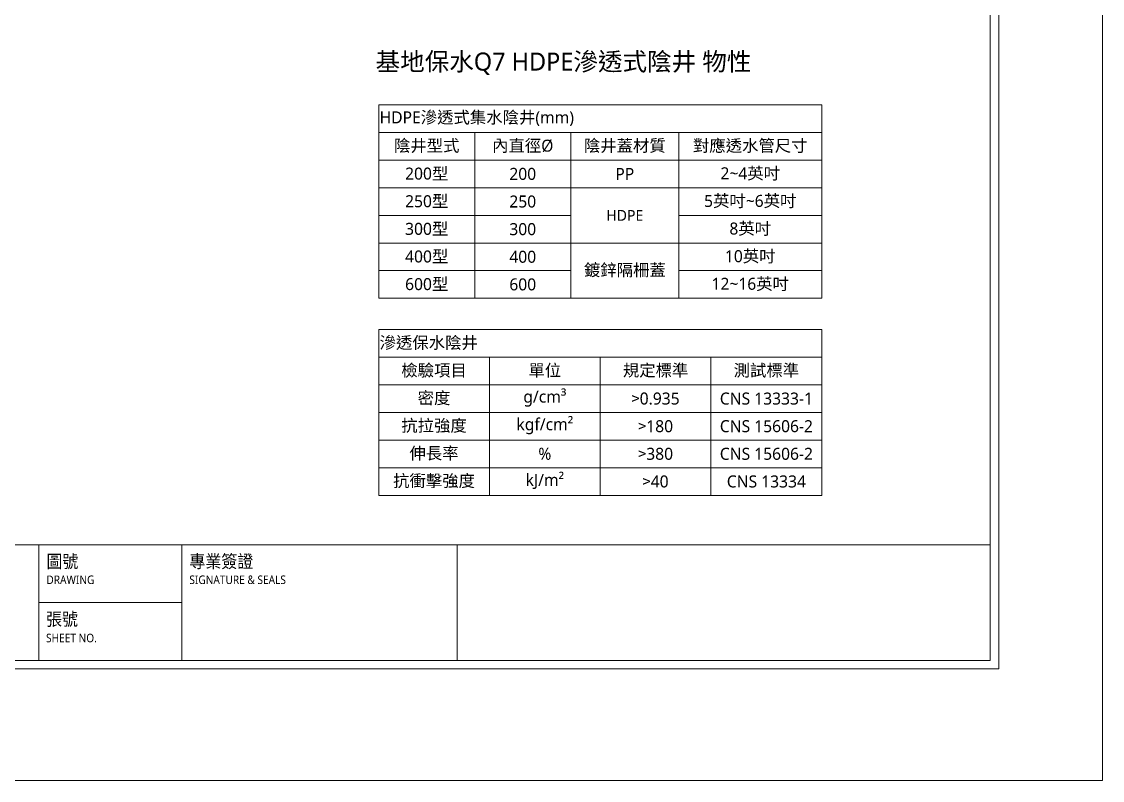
# Model space of a CAD drawing. Header units: millimetres. Extents: x 4229 to 8429, y -1187 to 1783.
# Drawn here: x 6628 to 8429, y -1187 to 76 of the extents above; entities that cross this region are included whole.
import ezdxf
from ezdxf.enums import TextEntityAlignment as Align

# ---------------------------------------------------------------- set-up
doc = ezdxf.new("R2010")
doc.units = ezdxf.units.MM
doc.styles.get("Standard").update_dxf_attribs({"font": 'SimSun.ttf', "height": 18})
doc.styles.add('圖框文字', font='Microsoft JhengHei.ttf')
doc.styles.add('微軟正黑體-20', font='Microsoft JhengHei.ttf', dxfattribs={"height": 20})

msp = doc.modelspace()

# ---------------------------------------------------------------- linework, layer by layer
at = {"lineweight": 5}
for p, q in [((8429, 1782.5, 163.2), (8429, -1187.5, 163.2)), ((8241.9, 1583.7, 163.2), (8241.9, -795.5, 163.2)), ((8241.9, 1583.7, 326.4), (8241.9, -795.5, 326.4)), ((8241.9, -987.8, 326.4), (8241.9, 1583.7, 326.4)), ((7223.3, -62.8), (7961.4, -62.8)), ((7223.3, -62.8), (7223.3, -384.8)), ((7961.4, -62.8), (7961.4, -384.8)), ((7223.3, -108.8), (7961.4, -108.8)), ((7383.3, -108.8), (7383.3, -384.8)), ((7543.3, -108.8), (7543.3, -384.8)), ((7723.3, -108.8), (7723.3, -384.8)), ((7223.3, -154.8), (7961.4, -154.8)), ((7223.3, -200.8), (7961.4, -200.8)), ((7223.3, -246.8), (7543.3, -246.8)), ((7723.3, -246.8), (7961.4, -246.8)), ((7223.3, -292.8), (7961.4, -292.8)), ((7223.3, -338.8), (7543.3, -338.8)), ((7723.3, -338.8), (7961.4, -338.8)), ((7223.3, -384.8), (7961.4, -384.8)), ((7223.3, -436.9), (7961.4, -436.9)), ((7223.3, -436.9), (7223.3, -712.9)), ((7961.4, -436.9), (7961.4, -712.9)), ((7223.3, -482.9), (7961.4, -482.9)), ((7407.8, -482.9), (7407.8, -712.9)), ((7592.3, -482.9), (7592.3, -712.9)), ((7776.9, -482.9), (7776.9, -712.9)), ((7223.3, -528.9), (7961.4, -528.9)), ((7223.3, -574.9), (7961.4, -574.9)), ((7223.3, -620.9), (7961.4, -620.9)), ((7223.3, -666.9), (7961.4, -666.9)), ((7223.3, -712.9), (7961.4, -712.9)), ((8241.9, -795.5, 163.2), (4416, -795.5, 163.2)), ((8241.9, -795.5, 326.4), (4416, -795.5, 326.4)), ((8241.9, -795.5, 326.4), (4416, -795.5, 326.4)), ((6656.9, -795.5, 326.4), (6895.2, -795.5, 326.4)), ((6656.9, -795.5, 326.4), (6656.9, -987.8, 326.4)), ((6895.2, -795.5, 326.4), (6895.2, -987.8, 326.4)), ((6895.2, -795.5, 326.4), (6895.2, -987.8, 326.4)), ((7354, -795.5, 326.4), (7354, -987.8, 326.4)), ((6656.9, -891.6, 326.4), (6895.2, -891.6, 326.4)), ((4416, -987.8, 326.4), (8241.9, -987.8, 326.4)), ((8429, -1187.5, 163.2), (4229, -1187.5, 163.2))]:
    msp.add_line(p, q, dxfattribs=at)
at = {"color": 4, "lineweight": 5}
for p, q in [((8256.2, -1002, 326.4), (8256.2, 1597.9, 326.4)), ((4401.8, -1002, 326.4), (8256.2, -1002, 326.4))]:
    msp.add_line(p, q, dxfattribs=at)

# ---------------------------------------------------------------- texts
at = {"lineweight": 5, "style": '微軟正黑體-20'}
msp.add_text('基地保水Q7 HDPE滲透式陰井 物性', height=30, dxfattribs=at).set_placement((7218.1, -5.7))
at = {"color": 3, "lineweight": 5, "style": '圖框文字', "width": 0.91}
for s, p in [('圖號', (6669.7, -822.9, 326.4)), ('專業簽證', (6907.9, -822.9, 326.4)), ('張號', (6669.1, -919, 326.4))]:
    msp.add_text(s, height=21.43, dxfattribs=at).set_placement(p, align=Align.MIDDLE_LEFT)
at = {"lineweight": 5, "style": '圖框文字', "width": 0.91}
for s, height, p in [('DRAWING', 14.21, (6669.7, -853.5, 326.4)), ('SIGNATURE & SEALS', 14.212, (6907.9, -853.5, 326.4)), ('SHEET NO.', 14.21, (6669.1, -950.4, 326.4))]:
    msp.add_text(s, height=height, dxfattribs=at).set_placement(p, align=Align.MIDDLE_LEFT)
at = {"lineweight": 5, "char_height": 20, "style": '微軟正黑體-20'}
for s, insert, width, attachment_point in [('{\\C256;HDPE滲透式集水陰井(mm)}', (7224.8, -85.8), 735.155, 4), ('{\\C256;陰井型式}', (7303.3, -131.8), 157, 5), ('{\\C256;內直徑Ø}', (7463.3, -131.8), 157, 5), ('陰井蓋材質', (7633.3, -131.8), 177, 5), ('對應透水管尺寸', (7842.3, -131.8), 235.155, 5), ('200型', (7303.3, -177.8), 157, 5), ('200', (7463.3, -177.8), 157, 5), ('PP', (7633.3, -177.8), 177, 5), ('2~4英吋', (7842.3, -177.8), 235.155, 5), ('250型', (7303.3, -223.8), 157, 5), ('250', (7463.3, -223.8), 157, 5), ('5英吋~6英吋', (7842.3, -223.8), 235.155, 5), ('300型', (7303.3, -269.8), 157, 5), ('300', (7463.3, -269.8), 157, 5), ('8英吋', (7842.3, -269.8), 235.155, 5), ('400型', (7303.3, -315.8), 157, 5), ('400', (7463.3, -315.8), 157, 5), ('10英吋', (7842.3, -315.8), 235.155, 5), ('鍍鋅隔柵蓋', (7633.3, -338.8), 177, 5), ('600型', (7303.3, -361.8), 157, 5), ('600', (7463.3, -361.8), 157, 5), ('12~16英吋', (7842.3, -361.8), 235.155, 5), ('{\\C256;滲透保水陰井}', (7224.8, -459.9), 735.155, 4), ('{\\C256;檢驗項目}', (7315.5, -505.9), 181.539, 5), ('單位', (7500.1, -505.9), 181.539, 5), ('規定標準', (7684.6, -505.9), 181.539, 5), ('測試標準', (7869.2, -505.9), 181.539, 5), ('密度', (7315.5, -551.9), 181.539, 5), ('g/cm³', (7500.1, -551.9), 181.539, 5), ('{\\fSimSun|b0|i0|c136|p2;>}0.935', (7684.6, -551.9), 181.539, 5), ('CNS 13333-1', (7869.2, -551.9), 181.539, 5), ('抗拉強度', (7315.5, -597.9), 181.539, 5), ('kgf/cm²', (7500.1, -597.9), 181.539, 5), ('{\\fSimSun|b0|i0|c136|p2;>}180', (7684.6, -597.9), 181.539, 5), ('CNS 15606-2', (7869.2, -597.9), 181.539, 5), ('伸長率', (7315.5, -643.9), 181.539, 5), ('%', (7500.1, -643.9), 181.539, 5), ('{\\fSimSun|b0|i0|c136|p2;>}380', (7684.6, -643.9), 181.539, 5), ('CNS 15606-2', (7869.2, -643.9), 181.539, 5), ('抗衝擊強度', (7315.5, -689.9), 181.539, 5), ('kJ/m²', (7500.1, -689.9), 181.539, 5), ('{\\fSimSun|b0|i0|c136|p2;>}40', (7684.6, -689.9), 181.539, 5), ('CNS 13334', (7869.2, -689.9), 181.539, 5)]:
    msp.add_mtext(s, dxfattribs=dict(at, insert=insert, width=width, attachment_point=attachment_point))
at = {"lineweight": 5, "insert": (7633.3, -246.8), "char_height": 18, "width": 177, "attachment_point": 5}
msp.add_mtext('{\\fMicrosoft JhengHei|b0|i0|c136|p34;HDPE}', dxfattribs=at)

doc.saveas('drawing.dxf')
